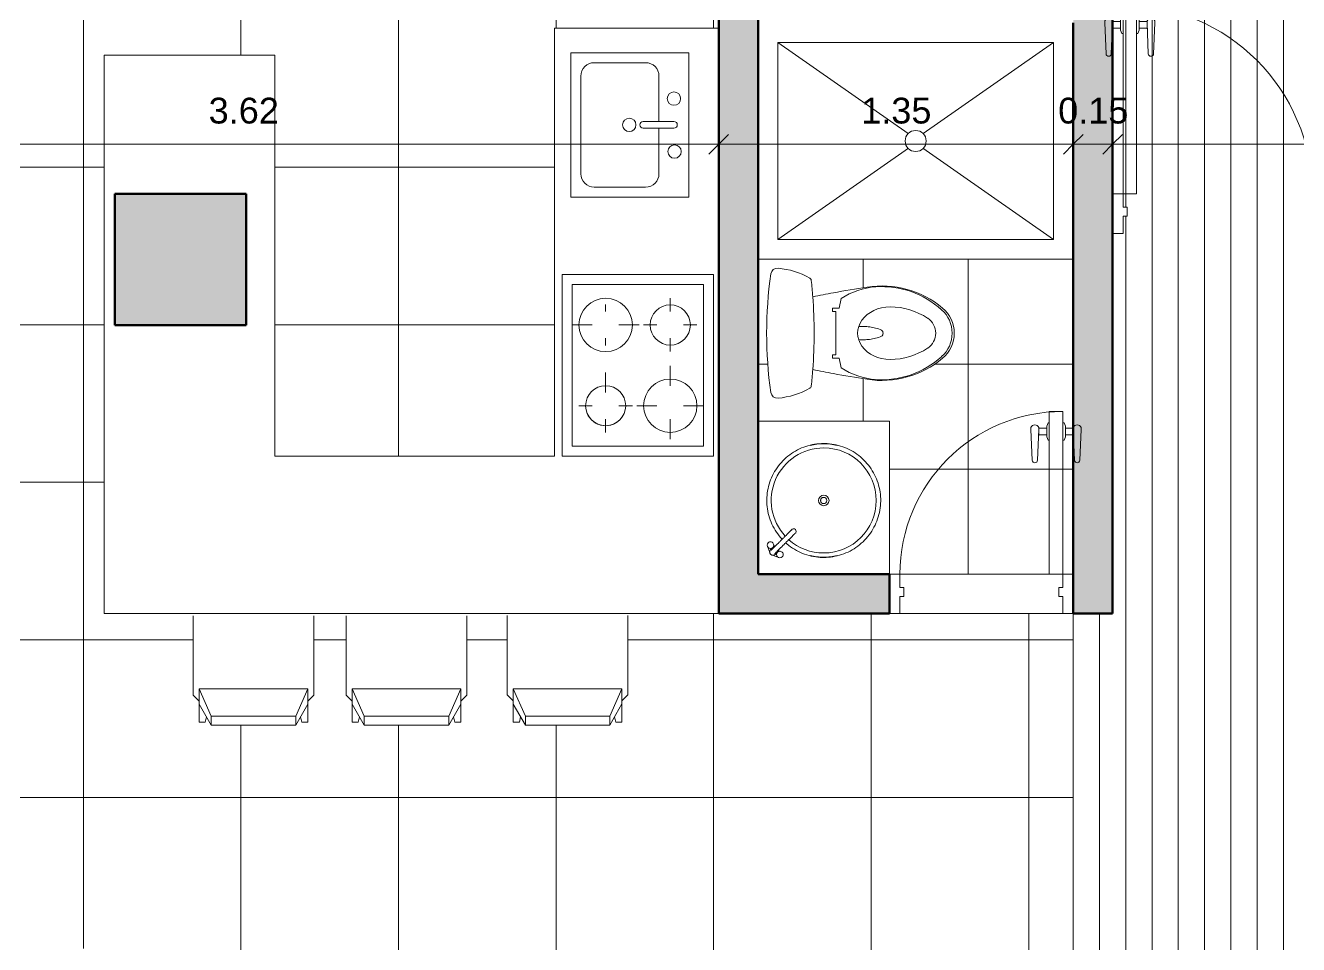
# Model space of a CAD drawing. Header units: metres. Extents: x 11 to 152, y 1 to 34.
# Drawn here: x 90.795 to 95.643, y 18.46 to 21.96 of the extents above; entities that cross this region are included whole.
import ezdxf

# ---------------------------------------------------------------- set-up
doc = ezdxf.new("R2010")
doc.units = ezdxf.units.M
for name, color, linetype, lineweight in [('A-ANNO-DIMS', 211, 'Continuous', 9), ('A-ANNO-DIMS-100', 211, 'Continuous', 9), ('A-DETL-GENF', 92, 'Continuous', 9), ('A-DOOR', 31, 'Continuous', 9), ('A-DOOR-1', 31, 'Continuous', 18), ('A-FLOR', 192, 'Continuous', 9), ('A-FLOR-PATT', 8, 'Continuous', 9), ('A-WALL-1', 113, 'Continuous', 50), ('A-WALL-PATT-1', 111, 'Continuous', 9), ('G-IMPT', 8, 'Continuous', 9), ('I-FURN', 30, 'Continuous', 9), ('P-SANR-FIXT', 6, 'Continuous', 9), ('Q-SPCQ', 91, 'Continuous', 9), ('S-COLS', 52, 'Continuous', 9), ('S-COLS-1', 52, 'Continuous', 100)]:
    doc.layers.add(name, color=color, linetype=linetype, lineweight=lineweight)
doc.styles.add('Arial_1', font='Arial.ttf', dxfattribs={"height": 0.098353})
doc.dimstyles.new('Cota_1_25', dxfattribs={"dimscale": 0.3048, "dimtxt": 0.1, "dimasz": 0.246063, "dimexe": 0, "dimexo": 0.0625, "dimgap": 0.164042, "dimtad": 1, "dimrnd": 0.01, "dimzin": 0, "dimdsep": 46, "dimtxsty": 'Arial_1', "dimblk1": 'OBLIQUE', "dimblk2": 'OBLIQUE', "dimsah": 1, "dimcen": 0.09, "dimazin": 0, "dimtfac": 1, "dimtdec": 4, "dimtix": 1, "dimtmove": 0, "dimatfit": 3, "dimfxl": 0, "dimfxlon": 1, "dimtvp": 1, "dimtolj": 1, "dimtzin": 0, "dimarcsym": 2})

# ---------------------------------------------------------------- blocks, each defined once
blk = doc.blocks.new('M_Concrete-Square-Column - 500 x 500mm-1442238-2 Piso _Tipo_')
at = {"layer": 'S-COLS'}
blk.add_hatch(color=256, dxfattribs=at).paths.add_polyline_path([(0.25, 0.25), (-0.25, 0.25), (-0.25, -0.25), (0.25, -0.25), (0.25, -0.1299)], flags=0)
at = {"layer": 'S-COLS-1'}
for p, q in [((-0.25, 0.25), (0.25, 0.25)), ((-0.25, -0.25), (-0.25, 0.25)), ((0.25, 0.25), (0.25, -0.25)), ((0.25, -0.25), (-0.25, -0.25))]:
    blk.add_line(p, q, dxfattribs=at)
blk = doc.blocks.new('EA-Sencilla abisagrada - 80 x 210-1204422-2 Piso _Tipo_')
at = {"layer": 'A-DETL-GENF'}
for p, q in [((0.244, -0.6091), (0.239, -0.7263)), ((0.269, -0.7263), (0.264, -0.6091)), ((0.4, -0.7263), (0.405, -0.6091)), ((0.425, -0.6091), (0.43, -0.7263)), ((0.239, -0.7338), (0.239, -0.7263)), ((0.269, -0.7038), (0.269, -0.7338)), ((0.299, -0.7063), (0.269, -0.7063)), ((0.299, -0.6988), (0.304, -0.6863)), ((0.299, -0.7388), (0.299, -0.6988)), ((0.304, -0.6863), (0.309, -0.6863)), ((0.309, -0.7513), (0.309, -0.6863)), ((0.365, -0.6863), (0.36, -0.6863)), ((0.36, -0.7513), (0.36, -0.6863)), ((0.37, -0.6988), (0.365, -0.6863)), ((0.37, -0.7388), (0.37, -0.6988)), ((0.37, -0.7063), (0.4, -0.7063)), ((0.4, -0.7038), (0.4, -0.7338)), ((0.43, -0.7338), (0.43, -0.7263)), ((0.269, -0.7313), (0.299, -0.7313)), ((0.299, -0.7388), (0.304, -0.7513)), ((0.309, -0.7513), (0.304, -0.7513)), ((0.36, -0.7513), (0.365, -0.7513)), ((0.37, -0.7388), (0.365, -0.7513)), ((0.4, -0.7313), (0.37, -0.7313))]:
    blk.add_line(p, q, dxfattribs=at)
for centre, radius, start, end in [((0.254, -0.6095), 0.01, 2.4476, 177.5524), ((0.415, -0.6095), 0.01, 2.4476, 177.5524), ((0.254, -0.7276), 0.0162, 202.6199, 337.3801), ((0.415, -0.7276), 0.0162, 202.6199, 337.3801)]:
    blk.add_arc(centre, radius, start, end, dxfattribs=at)
at = {"layer": 'A-DOOR'}
blk.add_arc((0.36, -0.075), 0.72, 180, 270, dxfattribs=at)
at = {"layer": 'A-DOOR-1'}
for p, q in [((-0.4, 0.075), (-0.36, 0.075)), ((-0.36, 0.075), (-0.36, 0.01)), ((0.36, 0.075), (0.4, 0.075)), ((0.36, 0.01), (0.36, 0.075)), ((-0.36, 0.01), (-0.345, 0.01)), ((-0.345, 0.01), (-0.345, -0.025)), ((0.345, 0.01), (0.36, 0.01)), ((0.345, -0.025), (0.345, 0.01)), ((-0.36, -0.025), (-0.36, -0.075)), ((-0.345, -0.025), (-0.36, -0.025)), ((0.36, -0.025), (0.345, -0.025)), ((0.36, -0.075), (0.36, -0.025)), ((-0.36, -0.075), (-0.4, -0.075)), ((0.309, -0.075), (0.309, -0.795)), ((0.36, -0.075), (0.309, -0.075)), ((0.36, -0.075), (0.36, -0.795)), ((0.4, -0.075), (0.36, -0.075)), ((0.36, -0.795), (0.309, -0.795))]:
    blk.add_line(p, q, dxfattribs=at)
blk = doc.blocks.new('EA-Sencilla abisagrada - 70 x 210-1204206-2 Piso _Tipo_')
at = {"layer": 'A-DETL-GENF'}
for p, q in [((0.189, 0.6338), (0.189, 0.6263)), ((0.219, 0.6038), (0.219, 0.6338)), ((0.219, 0.6313), (0.249, 0.6313)), ((0.249, 0.6388), (0.254, 0.6513)), ((0.249, 0.6388), (0.249, 0.5988)), ((0.259, 0.6513), (0.254, 0.6513)), ((0.259, 0.6513), (0.259, 0.5863)), ((0.31, 0.6513), (0.315, 0.6513)), ((0.31, 0.6513), (0.31, 0.5863)), ((0.32, 0.6388), (0.315, 0.6513)), ((0.32, 0.6388), (0.32, 0.5988)), ((0.35, 0.6313), (0.32, 0.6313)), ((0.35, 0.6038), (0.35, 0.6338)), ((0.38, 0.6338), (0.38, 0.6263)), ((0.194, 0.5091), (0.189, 0.6263)), ((0.219, 0.6263), (0.214, 0.5091)), ((0.249, 0.6063), (0.219, 0.6063)), ((0.249, 0.5988), (0.254, 0.5863)), ((0.254, 0.5863), (0.259, 0.5863)), ((0.315, 0.5863), (0.31, 0.5863)), ((0.32, 0.5988), (0.315, 0.5863)), ((0.32, 0.6063), (0.35, 0.6063)), ((0.35, 0.6263), (0.355, 0.5091)), ((0.375, 0.5091), (0.38, 0.6263))]:
    blk.add_line(p, q, dxfattribs=at)
for centre, radius, start, end in [((0.204, 0.6276), 0.0162, 22.6199, 157.3801), ((0.365, 0.6276), 0.0162, 22.6199, 157.3801), ((0.204, 0.5095), 0.01, 182.4476, 357.5524), ((0.365, 0.5095), 0.01, 182.4476, 357.5524)]:
    blk.add_arc(centre, radius, start, end, dxfattribs=at)
at = {"layer": 'A-DOOR'}
blk.add_arc((0.31, 0.075), 0.62, 90, 180, dxfattribs=at)
at = {"layer": 'A-DOOR-1'}
for p, q in [((0.259, 0.075), (0.259, 0.695)), ((0.31, 0.695), (0.259, 0.695)), ((0.31, 0.075), (0.31, 0.695)), ((-0.31, 0.075), (-0.35, 0.075)), ((-0.31, 0.025), (-0.31, 0.075)), ((0.31, 0.075), (0.259, 0.075)), ((0.35, 0.075), (0.31, 0.075)), ((0.31, 0.075), (0.31, 0.025)), ((-0.295, 0.025), (-0.31, 0.025)), ((-0.295, -0.01), (-0.295, 0.025)), ((0.31, 0.025), (0.295, 0.025)), ((0.295, 0.025), (0.295, -0.01)), ((-0.31, -0.075), (-0.31, -0.01)), ((-0.31, -0.01), (-0.295, -0.01)), ((0.295, -0.01), (0.31, -0.01)), ((0.31, -0.01), (0.31, -0.075)), ((-0.35, -0.075), (-0.31, -0.075)), ((0.31, -0.075), (0.35, -0.075))]:
    blk.add_line(p, q, dxfattribs=at)
blk = doc.blocks.new('somk cocina - 450 x 49-1217733-2 Piso _Tipo_')
at = {"layer": 'P-SANR-FIXT'}
for p, q in [((0.2907, 0.2273), (-0.2593, 0.2273)), ((-0.2593, 0.2273), (-0.2593, -0.2227)), ((0.2907, -0.2227), (0.2907, 0.2273)), ((0.003, 0.1702), (0.003, 0.0531)), ((0.0284, 0.1702), (0.0284, 0.0531)), ((0.003, 0.113), (-0.1704, 0.113)), ((0.2018, 0.113), (0.0284, 0.113)), ((-0.2212, 0.0622), (-0.2212, -0.1338)), ((0.2526, -0.1338), (0.2526, 0.0622)), ((-0.1704, -0.1846), (0.2018, -0.1846)), ((-0.2593, -0.2227), (0.2907, -0.2227))]:
    blk.add_line(p, q, dxfattribs=at)
for centre, radius, start, end in [((-0.0843, 0.1702), 0.0254, 360, 180), ((0.1173, 0.1723), 0.0254, 360, 180), ((-0.0843, 0.1702), 0.0254, 180, 360), ((0.0157, 0.1702), 0.0127, 360, 180), ((0.1173, 0.1723), 0.0254, 180, 0), ((-0.1704, 0.0622), 0.0508, 90, 180), ((0.2018, 0.0622), 0.0508, 360, 90), ((0.0157, 0.0531), 0.0127, 180, 0), ((0.0157, 0), 0.0254, 360, 180), ((0.0157, 0), 0.0254, 180, 0), ((-0.1704, -0.1338), 0.0508, 180, 270), ((0.2018, -0.1338), 0.0508, 270, 0)]:
    blk.add_arc(centre, radius, start, end, dxfattribs=at)
blk = doc.blocks.new('mesa10 - mesa001-1825775-2 Piso _Tipo_')
at = {"layer": 'I-FURN'}
for p, q in [((44.7449, 21.9499), (44.1199, 21.9499)), ((44.1199, 21.9499), (44.1199, 20.32)), ((43.0549, 21.8471), (42.4049, 21.8471)), ((42.4049, 21.8471), (42.4049, 19.72)), ((43.0549, 20.32), (43.0549, 21.8471)), ((44.1199, 20.32), (43.0549, 20.32)), ((42.4049, 19.72), (44.7449, 19.72))]:
    blk.add_line(p, q, dxfattribs=at)
blk = doc.blocks.new('Seating16 - 12ZSTG16_dwg-1222578-2 Piso _Tipo_')
at = {"layer": 'G-IMPT'}
for p, q in [((-0.5745, 0.1609), (-0.4941, 0.2068)), ((-0.5745, 0.1609), (-0.4941, 0.2068)), ((-0.4941, 0.2068), (-0.563, 0.2068)), ((-0.563, 0.2068), (-0.563, 0.1838)), ((-0.5401, 0.1609), (-0.4366, 0.2068)), ((-0.5401, 0.1609), (-0.4366, 0.2068)), ((-0.4366, 0.2068), (-0.4941, 0.2068)), ((-0.4826, 0.2068), (-0.4596, 0.2298)), ((-0.4596, 0.2298), (-0.4826, 0.2068)), ((-0.4596, 0.2298), (-0.1576, 0.2298)), ((-0.1576, 0.2298), (-0.4596, 0.2298)), ((-0.4366, 0.2068), (-0.4366, -0.2068)), ((-0.5745, -0.1609), (-0.5745, 0.1609)), ((-0.5745, 0.1609), (-0.5401, 0.1609)), ((-0.5745, -0.1609), (-0.5745, 0.1609)), ((-0.5401, 0.1609), (-0.5745, 0.1609)), ((-0.543, 0.1789), (-0.563, 0.1838)), ((-0.5401, -0.1609), (-0.5401, 0.1609)), ((-0.5401, 0.1609), (-0.5401, -0.1609)), ((-0.5745, -0.1609), (-0.5401, -0.1609)), ((-0.5745, -0.1609), (-0.4941, -0.2068)), ((-0.5401, -0.1609), (-0.5745, -0.1609)), ((-0.5745, -0.1609), (-0.4941, -0.2068)), ((-0.543, -0.1789), (-0.563, -0.1838)), ((-0.563, -0.1838), (-0.563, -0.2068)), ((-0.5401, -0.1609), (-0.4366, -0.2068)), ((-0.5401, -0.1609), (-0.4366, -0.2068)), ((-0.4941, -0.2068), (-0.563, -0.2068)), ((-0.4366, -0.2068), (-0.4941, -0.2068)), ((-0.4596, -0.2298), (-0.4826, -0.2068)), ((-0.4596, -0.2298), (-0.4826, -0.2068)), ((-0.4596, -0.2298), (-0.1576, -0.2298)), ((-0.1576, -0.2298), (-0.4596, -0.2298))]:
    blk.add_line(p, q, dxfattribs=at)
blk = doc.blocks.new('Seating16 - Seating16-1234238-2 Piso _Tipo_')
blk.add_blockref('Seating16 - 12ZSTG16_dwg-1222578-2 Piso _Tipo_', (0, 0))
blk = doc.blocks.new('mesa96 - mesa001-1826121-2 Piso _Tipo_')
at = {"layer": 'I-FURN'}
h = blk.add_hatch(dxfattribs=at)
h.set_pattern_fill('FP_42', color=256, style=0, pattern_type=2)
h.set_pattern_definition([(226.11, (41.785, 15.092), (0.05405041, -0.0519957), [])])
h.paths.add_polyline_path([(0.4336, -0.9747), (-0.8489, -2.3079), (-0.4165, -2.7239), (0.866, -1.3907), (0.5849, -1.1202)], flags=0)
blk.add_line((0.4336, -0.9747), (-0.8489, -2.3079), dxfattribs=at)
blk = doc.blocks.new('estufa Top-4 Unit 2 - 915 x 500mm-660476-2 Piso _Tipo_')
at = {"layer": 'Q-SPCQ'}
for p, q in [((-0.3456, -0.2881), (-0.3456, 0.2881)), ((-0.3456, 0.2881), (0.3456, 0.2881)), ((-0.3075, -0.25), (-0.3075, 0.25)), ((-0.3075, 0.25), (0.3075, 0.25)), ((0.15375, 0.1738), (0.15375, 0.25)), ((0.3075, 0.25), (0.3075, -0.25)), ((0.3456, 0.2881), (0.3456, -0.2881)), ((-0.15375, 0.1738), (-0.15375, 0.2246)), ((-0.20455, 0.123), (-0.25535, 0.123)), ((-0.10295, 0.123), (-0.05215, 0.123)), ((0.07755, 0.123), (0.00135, 0.123)), ((0.20455, 0.123), (0.28075, 0.123)), ((-0.15375, 0.0722), (-0.15375, 0.0214)), ((0.15375, 0.0722), (0.15375, -0.004)), ((-0.15375, -0.0722), (-0.15375, 0.00415)), ((0.15375, -0.0722), (0.15375, -0.0214)), ((-0.20455, -0.123), (-0.2313, -0.123)), ((-0.10295, -0.123), (-0.0762, -0.123)), ((0.10295, -0.123), (0.02675, -0.123)), ((0.20455, -0.123), (0.25535, -0.123)), ((-0.15375, -0.1738), (-0.15375, -0.25)), ((0.15375, -0.1738), (0.15375, -0.2246)), ((0.3456, -0.2881), (-0.3456, -0.2881)), ((0.3075, -0.25), (-0.3075, -0.25))]:
    blk.add_line(p, q, dxfattribs=at)
for centre, radius, start, end in [((-0.15375, 0.123), 0.07659, 360, 180), ((-0.15375, 0.123), 0.07659, 360, 180), ((0.15375, 0.123), 0.1016, 360, 180), ((0.15375, 0.123), 0.1016, 360, 180), ((-0.15375, 0.123), 0.07659, 180, 360), ((-0.15375, 0.123), 0.07659, 180, 360), ((0.15375, 0.123), 0.1016, 180, 0), ((0.15375, 0.123), 0.1016, 180, 360), ((-0.15375, -0.123), 0.1016, 360, 180), ((0.15375, -0.123), 0.0762, 90, 270), ((0.15375, -0.123), 0.0762, 360, 180), ((0.15375, -0.123), 0.0762, 270, 90), ((-0.15375, -0.123), 0.1016, 180, 360), ((0.15375, -0.123), 0.0762, 180, 360)]:
    blk.add_arc(centre, radius, start, end, dxfattribs=at)
blk = doc.blocks.new('Basin Slab-Round-1Bowl - 550 x 500-1810510-2 Piso _Tipo_')
at = {"layer": 'P-SANR-FIXT'}
for p, q in [((0.5803, 0.575), (-0.0023, 0.575)), ((-0.0023, 0.575), (-0.0023, 0.075)), ((0.4926, 0.1585), (0.4894, 0.1497)), ((0.5077, 0.1303), (0.515, 0.1504)), ((0.477, 0.1376), (0.4686, 0.1346)), ((0.4767, 0.1121), (0.4969, 0.1195))]:
    blk.add_line(p, q, dxfattribs=at)
at = {"layer": 'P-SANR-FIXT', "flags": 128}
for points in [[(0.5161, 0.325), (0.5159, 0.3337), (0.5154, 0.3423), (0.5145, 0.351), (0.5133, 0.3596), (0.5118, 0.3681), (0.5099, 0.3766), (0.5076, 0.385), (0.5051, 0.3932), (0.5022, 0.4014), (0.499, 0.4095), (0.4954, 0.4174), (0.4916, 0.4252), (0.4874, 0.4328), (0.483, 0.4402), (0.4782, 0.4475), (0.4732, 0.4546), (0.4678, 0.4614), (0.4622, 0.4681), (0.4564, 0.4745), (0.4503, 0.4806), (0.4439, 0.4865), (0.4374, 0.4922), (0.4306, 0.4976), (0.4236, 0.5027), (0.4164, 0.5076), (0.409, 0.5121), (0.4014, 0.5163), (0.3937, 0.5203), (0.3858, 0.5239), (0.3778, 0.5272), (0.3696, 0.5302), (0.3613, 0.5328), (0.353, 0.5352), (0.3445, 0.5371), (0.336, 0.5388), (0.3274, 0.5401), (0.3188, 0.5411), (0.3102, 0.5417), (0.3015, 0.5419), (0.2928, 0.5419), (0.2841, 0.5414), (0.2755, 0.5407), (0.2669, 0.5395), (0.2583, 0.5381), (0.2499, 0.5363), (0.2414, 0.5341), (0.2331, 0.5317), (0.2249, 0.5289), (0.2168, 0.5257), (0.2089, 0.5223), (0.201, 0.5185), (0.1934, 0.5144), (0.1859, 0.51), (0.1786, 0.5054), (0.1715, 0.5004), (0.1646, 0.4952), (0.1579, 0.4896), (0.1514, 0.4839), (0.1452, 0.4778), (0.1392, 0.4715), (0.1334, 0.465), (0.128, 0.4583), (0.1228, 0.4513), (0.1179, 0.4442), (0.1132, 0.4368), (0.1089, 0.4293), (0.1049, 0.4216), (0.1012, 0.4138), (0.0978, 0.4058), (0.0947, 0.3977), (0.092, 0.3894), (0.0896, 0.3811), (0.0875, 0.3727), (0.0858, 0.3642), (0.0844, 0.3556), (0.0833, 0.347), (0.0826, 0.3384), (0.0823, 0.3297), (0.0822, 0.325)], [(0.0822, 0.325), (0.0824, 0.3163), (0.0829, 0.3077), (0.0838, 0.299), (0.085, 0.2904), (0.0865, 0.2819), (0.0884, 0.2734), (0.0907, 0.265), (0.0932, 0.2568), (0.0961, 0.2486), (0.0993, 0.2405), (0.1029, 0.2326), (0.1067, 0.2248), (0.1109, 0.2172), (0.1153, 0.2098), (0.1201, 0.2025), (0.1251, 0.1954), (0.1305, 0.1886), (0.136, 0.1819), (0.1419, 0.1755), (0.148, 0.1694), (0.1543, 0.1635), (0.1609, 0.1578), (0.1677, 0.1524), (0.1747, 0.1473), (0.1819, 0.1424), (0.1893, 0.1379), (0.1969, 0.1337), (0.2046, 0.1297), (0.2125, 0.1261), (0.2205, 0.1228), (0.2287, 0.1198), (0.2369, 0.1172), (0.2453, 0.1148), (0.2538, 0.1129), (0.2623, 0.1112), (0.2709, 0.1099), (0.2795, 0.1089), (0.2881, 0.1083), (0.2968, 0.1081), (0.3055, 0.1081), (0.3141, 0.1086), (0.3228, 0.1093), (0.3314, 0.1105), (0.3399, 0.1119), (0.3484, 0.1137), (0.3568, 0.1159), (0.3652, 0.1183), (0.3734, 0.1211), (0.3815, 0.1243), (0.3894, 0.1277), (0.3972, 0.1315), (0.4049, 0.1356), (0.4124, 0.14), (0.4197, 0.1446), (0.4268, 0.1496), (0.4337, 0.1548), (0.4404, 0.1604), (0.4469, 0.1661)], [(0.46, 0.1794), (0.4649, 0.185), (0.4703, 0.1917), (0.4755, 0.1987), (0.4804, 0.2058), (0.485, 0.2132), (0.4894, 0.2207), (0.4934, 0.2284), (0.4971, 0.2362), (0.5005, 0.2442), (0.5036, 0.2523), (0.5063, 0.2606), (0.5087, 0.2689), (0.5108, 0.2773), (0.5125, 0.2858), (0.5139, 0.2944), (0.515, 0.303), (0.5157, 0.3116), (0.516, 0.3203), (0.5161, 0.325)], [(0.41, 0.2034), (0.41, 0.2034), (0.4101, 0.2033), (0.4102, 0.2031), (0.4105, 0.2029), (0.4107, 0.2026), (0.4111, 0.2023), (0.4115, 0.2019), (0.412, 0.2014), (0.4125, 0.2009), (0.4131, 0.2003), (0.4137, 0.1997), (0.4144, 0.199), (0.4151, 0.1982), (0.4159, 0.1974), (0.4168, 0.1965), (0.4177, 0.1956), (0.4187, 0.1947), (0.4197, 0.1937), (0.4207, 0.1926), (0.4218, 0.1915), (0.423, 0.1904), (0.4242, 0.1892), (0.4254, 0.1879), (0.4267, 0.1867), (0.428, 0.1854), (0.4293, 0.184), (0.4307, 0.1827), (0.4321, 0.1813), (0.4335, 0.1798), (0.4349, 0.1784), (0.4364, 0.1769), (0.4379, 0.1754), (0.4394, 0.1739), (0.4409, 0.1724), (0.4425, 0.1709), (0.444, 0.1693), (0.4456, 0.1678), (0.4472, 0.1662), (0.4487, 0.1646), (0.4503, 0.1631), (0.4519, 0.1615), (0.4534, 0.1599), (0.455, 0.1584), (0.4565, 0.1568), (0.4581, 0.1553), (0.4596, 0.1538), (0.4611, 0.1523), (0.4626, 0.1508), (0.464, 0.1493), (0.4655, 0.1479), (0.4669, 0.1465), (0.4683, 0.1451), (0.4696, 0.1437), (0.4709, 0.1424), (0.4722, 0.1411), (0.4735, 0.1399), (0.4747, 0.1387), (0.4758, 0.1375), (0.477, 0.1364), (0.478, 0.1353), (0.4791, 0.1343), (0.4801, 0.1333), (0.481, 0.1323), (0.4819, 0.1315), (0.4827, 0.1306), (0.4835, 0.1298), (0.4842, 0.1291), (0.4849, 0.1284), (0.4855, 0.1278), (0.4861, 0.1273), (0.4866, 0.1268), (0.487, 0.1263), (0.4874, 0.126), (0.4877, 0.1257), (0.4879, 0.1254), (0.4881, 0.1252), (0.4883, 0.1251), (0.4883, 0.125), (0.4883, 0.125)], [(0.5018, 0.1385), (0.5018, 0.1385), (0.5017, 0.1386), (0.5015, 0.1388), (0.5013, 0.139), (0.501, 0.1393), (0.5007, 0.1396), (0.5003, 0.14), (0.4998, 0.1405), (0.4993, 0.141), (0.4987, 0.1416), (0.4981, 0.1422), (0.4974, 0.1429), (0.4966, 0.1437), (0.4958, 0.1445), (0.495, 0.1453), (0.4941, 0.1462), (0.4931, 0.1472), (0.4921, 0.1482), (0.491, 0.1493), (0.4899, 0.1504), (0.4888, 0.1515), (0.4876, 0.1527), (0.4864, 0.1539), (0.4851, 0.1552), (0.4838, 0.1565), (0.4825, 0.1578), (0.4811, 0.1592), (0.4797, 0.1606), (0.4783, 0.162), (0.4768, 0.1635), (0.4753, 0.1649), (0.4739, 0.1664), (0.4723, 0.1679), (0.4708, 0.1695), (0.4693, 0.171), (0.4677, 0.1726), (0.4662, 0.1741), (0.4646, 0.1757), (0.463, 0.1772), (0.4615, 0.1788), (0.4599, 0.1804), (0.4583, 0.1819), (0.4568, 0.1835), (0.4552, 0.185), (0.4537, 0.1866), (0.4522, 0.1881), (0.4507, 0.1896), (0.4492, 0.1911), (0.4477, 0.1925), (0.4463, 0.194), (0.4449, 0.1954), (0.4435, 0.1968), (0.4422, 0.1981), (0.4408, 0.1994), (0.4396, 0.2007), (0.4383, 0.202), (0.4371, 0.2032), (0.4359, 0.2044), (0.4348, 0.2055), (0.4337, 0.2066), (0.4327, 0.2076), (0.4317, 0.2086), (0.4308, 0.2095), (0.4299, 0.2104), (0.429, 0.2113), (0.4283, 0.212), (0.4275, 0.2128), (0.4269, 0.2134), (0.4263, 0.214), (0.4257, 0.2146), (0.4252, 0.2151), (0.4248, 0.2155), (0.4244, 0.2159), (0.4241, 0.2162), (0.4238, 0.2165), (0.4236, 0.2167), (0.4235, 0.2168), (0.4234, 0.2168), (0.4234, 0.2169)]]:
    blk.add_lwpolyline(points, dxfattribs=at)
at = {"layer": 'P-SANR-FIXT'}
for centre, radius, start, end in [((0.2991, 0.325), 0.2, 360, 180), ((0.2991, 0.325), 0.2159, 166.1538, 180), ((0.2991, 0.325), 0.02, 360, 180), ((0.2991, 0.325), 0.2159, 0, 13.8462), ((0.2991, 0.325), 0.2159, 180, 193.8462), ((0.2991, 0.325), 0.2, 180, 312.9682), ((0.2991, 0.325), 0.02, 180, 360), ((0.2992, 0.3249), 0.012, 90, 179.747), ((0.2992, 0.3249), 0.012, 179.747, 270), ((0.2992, 0.3249), 0.012, 180, 193.9186), ((0.2992, 0.3249), 0.012, 198.6485, 208.0024), ((0.2992, 0.3249), 0.012, 213.4205, 222.17), ((0.2992, 0.3249), 0.012, 227.7366, 236.5173), ((0.2992, 0.3249), 0.012, 241.891, 251.3979), ((0.2992, 0.3249), 0.012, 255.9678, 270), ((0.2992, 0.3249), 0.012, 0.253, 90), ((0.2992, 0.3249), 0.012, 270, 0.253), ((0.2992, 0.3249), 0.012, 270, 284.0322), ((0.2992, 0.3249), 0.012, 303.4827, 312.2634), ((0.2992, 0.3249), 0.012, 317.83, 326.5795), ((0.2992, 0.3249), 0.012, 346.0814, 360), ((0.2991, 0.325), 0.2, 318.4615, 360), ((0.2991, 0.325), 0.2159, 346.1538, 360), ((0.4167, 0.2101), 0.00953, 135, 237.8571), ((0.4167, 0.2101), 0.00953, 32.1429, 135), ((0.5051, 0.158), 0.0127, 45, 225), ((0.5051, 0.158), 0.0127, 225, 45), ((0.4691, 0.122), 0.0127, 45, 225), ((0.4691, 0.122), 0.0127, 225, 45), ((0.4951, 0.1317), 0.0127, 181.9274, 225), ((0.4954, 0.1321), 0.0127, 185.9086, 276.7107), ((0.4951, 0.1317), 0.0127, 225, 45), ((0.4951, 0.1317), 0.0127, 45, 88.0726), ((0.4951, 0.1317), 0.0127, 353.2893, 87.7631)]:
    blk.add_arc(centre, radius, start, end, dxfattribs=at)
blk = doc.blocks.new('EA santario - EA santario-1234229-2 Piso _Tipo_')
at = {"layer": 'P-SANR-FIXT'}
for p, q in [((-0.0952, 0.106), (-0.0952, 0.0806)), ((-0.0825, 0.106), (-0.0952, 0.106)), ((-0.0825, 0.0933), (-0.0825, 0.106)), ((0.0826, 0.106), (0.0826, 0.0933)), ((0.0953, 0.106), (0.0826, 0.106)), ((0.0953, 0.0806), (0.0953, 0.106)), ((-0.0952, 0.0806), (-0.1325, 0.074)), ((0.0826, 0.0933), (-0.0825, 0.0933)), ((0.1325, 0.074), (0.0953, 0.0806))]:
    blk.add_line(p, q, dxfattribs=at)
for centre, radius, start, end in [((-0.2222, 0.316), 0.0254, 98.1126, 185.1144), ((0, -1.2428), 1.6, 81.8874, 98.1126), ((0.2222, 0.316), 0.0254, 354.8856, 81.8874), ((0.0513, 0.3405), 0.3, 185.1144, 209.4383), ((-0.0513, 0.3405), 0.3, 330.5617, 354.8856), ((-0.1999, 0.1987), 0.0115, 209.4383, 263.7045), ((0, 2.0111), 1.8349, 263.7045, 265.6627), ((4.7641, -0.7998), 5.0001, 168.6826, 169.5968), ((0, 2.0111), 1.8349, 265.6627, 274.3373), ((0, 2.0111), 1.8349, 274.3373, 276.2955), ((-4.7641, -0.7998), 5.0001, 10.4032, 11.3174), ((0.1999, 0.1987), 0.0115, 276.2955, 330.5617), ((4.7641, -0.7998), 5.0001, 169.5968, 171.09), ((-4.7641, -0.7998), 5.0001, 8.91, 10.4032), ((0.1189, -0.0836), 0.2967, 147.929, 175.1418), ((-0.1189, -0.0836), 0.2967, 4.8582, 32.071), ((0.18, -0.0811), 0.36, 171.09, 220.019), ((-0.18, -0.0811), 0.36, 319.981, 8.91), ((0.1676, -0.0791), 0.345, 176.5685, 221.8401), ((0, -0.0716), 0.0147, 216.4562, 323.5438), ((-0.1676, -0.0791), 0.345, 318.1599, 3.4315), ((0.158, -0.1131), 0.258, 180, 213.6309), ((-0.158, -0.1131), 0.258, 326.3691, 360), ((0, -0.2182), 0.0683, 213.6309, 326.3691), ((0, -0.2322), 0.125, 220.0388, 319.9612), ((0, -0.2292), 0.12, 221.8401, 318.1599)]:
    blk.add_arc(centre, radius, start, end, dxfattribs=at)
blk.add_ellipse((0, -0.1131), major_axis=(0, 0.1238), ratio=0.807692, start_param=4.712389, end_param=7.853982, dxfattribs=at)
for points in [[(-0.0118, -0.0804), (-0.0148, -0.0728), (-0.0199, -0.0575), (-0.024, -0.0349), (-0.0254, -0.0133), (-0.0249, 0.0001), (-0.0243, 0.0065)], [(0.0249, 0.0062), (0.0254, -0.0001), (0.0258, -0.0135), (0.0243, -0.035), (0.02, -0.0576), (0.0149, -0.0728), (0.0118, -0.0804)]]:
    blk.add_open_spline(points, degree=3, dxfattribs=at)
blk = doc.blocks.new('M_Shower Stall-2D - ducha 1_20 2-1433838-2 Piso _Tipo_')
at = {"layer": 'P-SANR-FIXT'}
for p, q in [((0.075, 0.825), (0.5711, 0.4789)), ((0.075, 0.075), (0.075, 0.825)), ((0.075, 0.825), (1.125, 0.825)), ((1.125, 0.825), (0.6289, 0.4789)), ((1.125, 0.825), (1.125, 0.075)), ((0.5724, 0.4224), (0.075, 0.075)), ((0.6276, 0.4224), (1.125, 0.075)), ((1.125, 0.075), (0.075, 0.075)), ((1.2, 0), (0, 0))]:
    blk.add_line(p, q, dxfattribs=at)
for start, end in [(360, 180), (180, 360)]:
    blk.add_arc((0.6, 0.45), 0.04, start, end, dxfattribs=at)
blk = doc.blocks.new('DIMBLOCK233-2 Piso _Tipo_')
at = {"layer": 'A-ANNO-DIMS-100', "transparency": 16777216}
for p, q in [((89.815, 21.5073), (89.8525, 21.5448)), ((93.4349, 21.5073), (93.4724, 21.5448)), ((89.815, 21.5073), (89.7775, 21.4698)), ((89.815, 21.5073), (93.4349, 21.5073)), ((89.815, 21.5073), (89.815, 21.5073)), ((89.815, 21.5073), (89.815, 21.5073)), ((93.4349, 21.5073), (93.3974, 21.4698)), ((93.4349, 21.5073), (93.4349, 21.5073)), ((93.4349, 21.5073), (93.4349, 21.5073))]:
    blk.add_line(p, q, dxfattribs=at)
at = {"layer": 'A-ANNO-DIMS-100', "color": 0, "transparency": 16777216, "insert": (91.4926, 21.6849), "char_height": 0.09835, "width": 0.317538, "attachment_point": 1, "line_spacing_factor": 0.938532, "style": 'Arial_1'}
blk.add_mtext('3.62', dxfattribs=at)
blk = doc.blocks.new('_Oblique')
at = {"color": 0, "linetype": 'ByBlock', "lineweight": -2}
blk.add_line((-0.5, -0.5), (0.5, 0.5), dxfattribs=at)
blk = doc.blocks.new('DIMBLOCK234-2 Piso _Tipo_')
at = {"layer": 'A-ANNO-DIMS-100', "transparency": 16777216}
for p, q in [((93.4349, 21.5073), (93.4724, 21.5448)), ((94.7849, 21.5073), (94.8224, 21.5448)), ((93.4349, 21.5073), (93.3974, 21.4698)), ((93.4349, 21.5073), (94.7849, 21.5073)), ((93.4349, 21.5073), (93.4349, 21.5073)), ((93.4349, 21.5073), (93.4349, 21.5073)), ((94.7849, 21.5073), (94.7474, 21.4698)), ((94.7849, 21.5073), (94.7849, 21.5073)), ((94.7849, 21.5073), (94.7849, 21.5073))]:
    blk.add_line(p, q, dxfattribs=at)
at = {"layer": 'A-ANNO-DIMS-100', "color": 0, "transparency": 16777216, "insert": (93.9776, 21.6849), "char_height": 0.09835, "width": 0.317538, "attachment_point": 1, "line_spacing_factor": 0.938532, "style": 'Arial_1'}
blk.add_mtext('1.35', dxfattribs=at)
blk = doc.blocks.new('DIMBLOCK235-2 Piso _Tipo_')
at = {"layer": 'A-ANNO-DIMS-100', "transparency": 16777216}
for p, q in [((94.7849, 21.5073), (94.8224, 21.5448)), ((94.9349, 21.5073), (94.9724, 21.5448)), ((94.7849, 21.5073), (94.7474, 21.4698)), ((94.7849, 21.5073), (94.9349, 21.5073)), ((94.7849, 21.5073), (94.7849, 21.5073)), ((94.7849, 21.5073), (94.7849, 21.5073)), ((94.9349, 21.5073), (94.8974, 21.4698)), ((94.9349, 21.5073), (94.9349, 21.5073)), ((94.9349, 21.5073), (94.9349, 21.5073))]:
    blk.add_line(p, q, dxfattribs=at)
at = {"layer": 'A-ANNO-DIMS-100', "color": 0, "transparency": 16777216, "insert": (94.7276, 21.6849), "char_height": 0.09835, "width": 0.317538, "attachment_point": 1, "line_spacing_factor": 0.938532, "style": 'Arial_1'}
blk.add_mtext('0.15', dxfattribs=at)
blk = doc.blocks.new('DIMBLOCK236-2 Piso _Tipo_')
at = {"layer": 'A-ANNO-DIMS-100', "transparency": 16777216}
for p, q in [((94.9349, 21.5073), (94.9724, 21.5448)), ((100.9356, 21.5073), (100.9731, 21.5448)), ((94.9349, 21.5073), (94.8974, 21.4698)), ((94.9349, 21.5073), (100.9356, 21.5073)), ((94.9349, 21.5073), (94.9349, 21.5073)), ((94.9349, 21.5073), (94.9349, 21.5073)), ((100.9356, 21.5073), (100.8981, 21.4698)), ((100.9356, 21.5073), (100.9356, 21.5073)), ((100.9356, 21.5073), (100.9356, 21.5073))]:
    blk.add_line(p, q, dxfattribs=at)
at = {"layer": 'A-ANNO-DIMS-100', "color": 0, "transparency": 16777216, "insert": (97.8029, 21.6849), "char_height": 0.09835, "width": 0.317538, "attachment_point": 1, "line_spacing_factor": 0.938532, "style": 'Arial_1'}
blk.add_mtext('6.00', dxfattribs=at)

msp = doc.modelspace()

# ---------------------------------------------------------------- hatches: boundary and pattern name
at = {"layer": 'A-FLOR-PATT'}
h = msp.add_hatch(dxfattribs=at)
h.set_pattern_fill('FP_45', color=256, style=0, pattern_type=2)
h.set_pattern_definition([(270, (104.285, -11.138), (0.1, 6e-18), [])])
h.paths.add_polyline_path([(96.275, 15.6182), (98.4351, 15.6182), (98.4351, 15.9682), (98.7852, 15.9682), (98.7852, 16.2182), (98.9352, 16.2182), (98.9352, 18.2182), (95.6949, 18.2182), (95.6949, 18.2682), (95.6799, 18.2682), (95.6799, 18.3032), (95.6949, 18.3032), (95.6949, 18.3682), (95.7349, 18.3682), (95.7349, 18.4082), (95.7999, 18.4082), (95.7999, 18.4232), (95.8349, 18.4232), (95.8349, 18.4082), (95.8849, 18.4082), (95.8849, 18.3682), (98.7852, 18.3682), (98.7852, 18.8182), (98.9352, 18.8182), (98.9351, 20.8182), (98.4351, 20.8182), (98.4351, 21.1682), (96.4849, 21.1682), (96.4849, 19.1682), (95.8849, 19.1682), (95.8849, 19.1282), (95.8349, 19.1282), (95.8349, 19.1132), (95.7999, 19.1132), (95.7999, 19.1282), (95.7349, 19.1282), (95.7349, 21.1682), (95.6949, 21.1682), (95.6949, 21.2332), (95.6799, 21.2332), (95.6799, 21.2682), (95.6949, 21.2682), (95.6949, 21.3182), (98.9352, 21.3182), (98.9352, 20.9682), (100.9356, 20.9682), (100.9356, 24.62), (96.7852, 24.62), (96.7852, 22.37), (95.8349, 22.37), (95.8349, 22.52), (96.0352, 22.52), (96.0352, 24.02), (94.9349, 24.02), (94.9349, 21.3182), (94.9749, 21.3182), (94.9749, 21.2682), (94.9899, 21.2682), (94.9899, 21.2332), (94.9749, 21.2332), (94.9749, 21.1682), (94.9349, 21.1682), (94.9349, 19.72), (94.7849, 19.72), (94.7849, 18.3682), (94.9749, 18.3682), (94.9749, 18.3032), (94.9899, 18.3032), (94.9899, 18.2682), (94.9749, 18.2682), (94.9749, 18.2182), (94.9349, 18.2182), (94.9349, 17.4182), (95.5509, 17.4182), (95.5509, 15.6182), (95.9433, 15.6182)], flags=0)
h.paths.add_polyline_path([(96.5002, 15.6989), (96.5002, 17.5989), (97.4002, 17.5989), (97.4002, 15.6989)], flags=0)
h.paths.add_polyline_path([(97.867, 15.7066), (97.5186, 15.7066), (97.5054, 15.7084), (97.4932, 15.7134), (97.4826, 15.7215), (97.4746, 15.732), (97.4695, 15.7443), (97.4678, 15.7574), (97.4678, 16.1058), (97.4695, 16.119), (97.4746, 16.1312), (97.4826, 16.1418), (97.4932, 16.1498), (97.5054, 16.1549), (97.5186, 16.1566), (97.867, 16.1566), (97.8801, 16.1549), (97.8924, 16.1498), (97.9029, 16.1418), (97.911, 16.1312), (97.916, 16.119), (97.9178, 16.1058), (97.9178, 15.7574), (97.916, 15.7443), (97.911, 15.732), (97.9029, 15.7215), (97.8924, 15.7134), (97.8801, 15.7084)], flags=0)
h.paths.add_polyline_path([(96.0334, 15.7066), (96.0202, 15.7084), (96.008, 15.7134), (95.9954, 15.7242), (95.9894, 15.732), (95.9843, 15.7443), (95.9826, 15.7574), (95.9826, 16.1058), (95.9843, 16.119), (95.9894, 16.1312), (95.9974, 16.1418), (96.008, 16.1498), (96.0202, 16.1549), (96.0334, 16.1566), (96.3818, 16.1566), (96.3949, 16.1549), (96.4072, 16.1498), (96.4177, 16.1418), (96.4258, 16.1312), (96.4308, 16.119), (96.4326, 16.1058), (96.4326, 15.7574), (96.4308, 15.7443), (96.4258, 15.732), (96.4177, 15.7215), (96.4072, 15.7134), (96.3949, 15.7084), (96.3818, 15.7066), (96.275, 15.7066)], flags=0)
h.paths.add_polyline_path([(97.8002, 19.1471), (96.9002, 19.1471), (96.9002, 21.0471), (97.8002, 21.0471), (97.8002, 19.3532)], flags=0)
h.paths.add_polyline_path([(98.0996, 20.5894), (97.9186, 20.5894), (97.9054, 20.5911), (97.8932, 20.5962), (97.8826, 20.6043), (97.8746, 20.6148), (97.8695, 20.6271), (97.8678, 20.6402), (97.8678, 20.9886), (97.8695, 21.0017), (97.8746, 21.014), (97.8826, 21.0245), (97.8932, 21.0326), (97.9054, 21.0377), (97.9186, 21.0394), (98.267, 21.0394), (98.2801, 21.0377), (98.2924, 21.0326), (98.3029, 21.0245), (98.3109, 21.014), (98.316, 21.0017), (98.3178, 20.9886), (98.3178, 20.6402), (98.316, 20.6271), (98.3109, 20.6148), (98.3029, 20.6043), (98.2924, 20.5962), (98.2801, 20.5911), (98.2655, 20.5894), (98.1377, 20.5894)], flags=0)
h.paths.add_polyline_path([(97.4256, 22.6053), (97.4002, 22.6053), (97.4002, 24.5053), (98.8002, 24.5053), (98.8002, 22.6053), (98.63, 22.6053)], flags=0)
h.paths.add_polyline_path([(99.5379, 22.9311), (99.1843, 23.2847), (99.5379, 23.6382), (99.8914, 23.2847), (99.7462, 23.1394)], flags=0)
h.paths.add_polyline_path([(100.2128, 23.3849), (100.141, 23.4567), (100.105, 23.4208), (99.674, 23.8518), (99.7099, 23.8878), (99.6381, 23.9596), (100.2128, 24.5343), (100.7875, 23.9596), (100.2487, 23.4208)], flags=0)
h.paths.add_polyline_path([(99.2639, 24.0553), (98.9155, 24.0553), (98.9023, 24.057), (98.8901, 24.0621), (98.8796, 24.0702), (98.8715, 24.0807), (98.8664, 24.093), (98.8647, 24.1061), (98.8647, 24.4545), (98.8664, 24.4677), (98.8715, 24.4799), (98.8796, 24.4904), (98.8901, 24.4985), (98.9023, 24.5036), (98.9178, 24.5053), (99.2639, 24.5053), (99.277, 24.5036), (99.2893, 24.4985), (99.2998, 24.4904), (99.3079, 24.4799), (99.3129, 24.4677), (99.3147, 24.4545), (99.3147, 24.1061), (99.3129, 24.093), (99.3079, 24.0807), (99.2998, 24.0702), (99.2893, 24.0621), (99.277, 24.057)], flags=0)
h.paths.add_polyline_path([(97.2702, 24.0653), (96.9385, 24.066), (96.9303, 24.067), (96.9181, 24.0721), (96.9076, 24.0802), (96.8995, 24.0907), (96.8944, 24.103), (96.8927, 24.1161), (96.8927, 24.4645), (96.8944, 24.4777), (96.8995, 24.4899), (96.9076, 24.5004), (96.9181, 24.5085), (96.9303, 24.5136), (96.9435, 24.5153), (97.2919, 24.5153), (97.305, 24.5136), (97.318, 24.5079), (97.3278, 24.5004), (97.3359, 24.4899), (97.3409, 24.4777), (97.3427, 24.4645), (97.3427, 24.1161), (97.3409, 24.103), (97.3359, 24.0907), (97.3278, 24.0802), (97.3173, 24.0721), (97.305, 24.067), (97.2919, 24.0653)], flags=0)
h.paths.add_polyline_path([(98.9679, 24.9678), (100.9356, 24.9678), (100.9356, 24.97), (98.9352, 24.97), (98.9352, 24.9678)], flags=0)
h = msp.add_hatch(dxfattribs=at)
h.set_pattern_fill('FP_54', color=256, style=0, pattern_type=2)
h.set_pattern_definition([(90, (66.415, 11.22), (-0.6, 4e-17), []), (180, (66.415, 11.22), (-7e-17, -0.6), [])])
h.paths.add_polyline_path([(88.9263, 22.9203), (88.9263, 22.9962), (89.6121, 22.9962), (89.6121, 22.2878), (88.9263, 22.2878), (88.9263, 22.6167)], flags=0)
h.paths.add_polyline_path([(89.8214, 15.4682), (91.1449, 15.4682), (91.1449, 15.9682), (91.6449, 15.9682), (91.6449, 15.4682), (94.7849, 15.4682), (94.7849, 19.72), (93.0892, 19.72), (93.0892, 19.4104), (93.0663, 19.3875), (93.0663, 19.3071), (93.0433, 19.3071), (93.0383, 19.3271), (93.0203, 19.2956), (92.6986, 19.2956), (92.6806, 19.327), (92.6756, 19.307), (92.6526, 19.307), (92.6526, 19.3874), (92.6296, 19.4104), (92.6296, 19.72), (92.4761, 19.72), (92.476, 19.4102), (92.4531, 19.3873), (92.4531, 19.3069), (92.4302, 19.3069), (92.4252, 19.3268), (92.4072, 19.2954), (92.0854, 19.2953), (92.0675, 19.3268), (92.0625, 19.3068), (92.0395, 19.3068), (92.0395, 19.3872), (92.0165, 19.4102), (92.0164, 19.72), (91.893, 19.72), (91.893, 19.4102), (91.8701, 19.3873), (91.8701, 19.3069), (91.8471, 19.3069), (91.8421, 19.3268), (91.8242, 19.2954), (91.5024, 19.2953), (91.4843, 19.326), (91.4794, 19.3068), (91.4565, 19.3068), (91.4564, 19.3872), (91.4335, 19.4102), (91.4334, 19.72), (91.0949, 19.72), (91.0949, 21.8471), (91.7449, 21.8471), (91.7449, 20.32), (92.8099, 20.32), (92.8099, 21.9499), (93.4349, 21.9499), (93.4349, 23.07), (90.715, 23.07), (90.715, 23.22), (89.855, 23.22), (89.855, 23.155), (89.87, 23.155), (89.87, 23.12), (89.855, 23.12), (89.855, 23.07), (89.815, 23.07), (89.815, 21.67), (89.665, 21.67), (89.665, 23.07), (88.721, 23.07), (88.721, 22.47), (87.921, 22.47), (87.9211, 20.77), (89.665, 20.77), (89.665, 20.8083), (89.715, 20.8083), (89.715, 20.8233), (89.75, 20.8233), (89.75, 20.8083), (89.815, 20.8083), (89.815, 15.4682)], flags=0)
h.paths.add_polyline_path([(92.4855, 15.6438), (92.0791, 16.3477), (92.783, 16.7541), (92.8338, 16.6661), (92.8778, 16.6915), (93.1826, 16.1636), (93.1386, 16.1382), (93.1894, 16.0502), (92.6107, 15.7161)], flags=0)
h.paths.add_polyline_path([(93.8926, 15.819), (93.8926, 15.9206), (93.8418, 15.9206), (93.8418, 18.1558), (93.8926, 18.1558), (93.8926, 18.2574), (94.7054, 18.2574), (94.7054, 15.819)], flags=0)
h.paths.add_polyline_path([(93.214, 16.4573), (93.2008, 16.4585), (93.1826, 16.4644), (93.1759, 16.4675), (93.165, 16.4752), (93.1556, 16.4846), (93.148, 16.4954), (93.1424, 16.5075), (93.1386, 16.5249), (93.1378, 16.5335), (93.139, 17.6136), (93.1424, 17.6264), (93.148, 17.6384), (93.1593, 17.653), (93.165, 17.6587), (93.1759, 17.6663), (93.188, 17.6719), (93.2008, 17.6754), (93.214, 17.6765), (93.5828, 17.6754), (93.5957, 17.6719), (93.6077, 17.6663), (93.6211, 17.6562), (93.628, 17.6493), (93.6356, 17.6384), (93.6412, 17.6264), (93.6446, 17.6136), (93.6458, 17.6003), (93.6446, 16.5203), (93.6412, 16.5075), (93.6356, 16.4954), (93.628, 16.4846), (93.6186, 16.4752), (93.6077, 16.4675), (93.5957, 16.4619), (93.5828, 16.4585), (93.5696, 16.4573), (93.2893, 16.4573)], flags=0)
h.paths.add_polyline_path([(90.9597, 16.6366), (90.7393, 16.6366), (90.7213, 16.6681), (90.7163, 16.6481), (90.6933, 16.6481), (90.6933, 16.7286), (90.6703, 16.7515), (90.6703, 17.0927), (90.4427, 17.0927), (90.4427, 17.3112), (90.1407, 17.3112), (90.1177, 17.3342), (90.0372, 17.3342), (90.0372, 17.3572), (90.0572, 17.3622), (90.0258, 17.3802), (90.0258, 17.7019), (90.0572, 17.7199), (90.0372, 17.7249), (90.0372, 17.7479), (90.1177, 17.7479), (90.1407, 17.7709), (90.4427, 17.7709), (90.4427, 18.0077), (90.6703, 18.0077), (90.6703, 18.3306), (90.6933, 18.3535), (90.6933, 18.434), (90.7163, 18.434), (90.7213, 18.414), (90.7393, 18.4455), (91.061, 18.4455), (91.079, 18.414), (91.084, 18.434), (91.107, 18.434), (91.107, 18.3535), (91.13, 18.3306), (91.13, 18.0077), (91.3577, 18.0077), (91.3577, 17.7709), (91.6596, 17.7709), (91.6826, 17.7479), (91.7631, 17.7479), (91.7631, 17.7249), (91.7431, 17.7199), (91.7746, 17.7019), (91.7746, 17.3802), (91.7431, 17.3622), (91.7631, 17.3572), (91.7631, 17.3342), (91.6826, 17.3342), (91.6596, 17.3112), (91.3577, 17.3112), (91.3577, 17.0927), (91.13, 17.0927), (91.1289, 16.7505), (91.107, 16.7286), (91.107, 16.6481), (91.084, 16.6481), (91.079, 16.6681), (91.061, 16.6366), (90.9671, 16.6366)], flags=0)
h.paths.add_polyline_path([(92.783, 17.3222), (92.0791, 17.7286), (92.4855, 18.4325), (93.1894, 18.0261), (93.1386, 17.9381), (93.1826, 17.9127), (92.8778, 17.3848), (92.8338, 17.4102), (92.8191, 17.3848)], flags=0)
h.paths.add_polyline_path([(92.6471, 22.0258), (92.6471, 22.5481), (92.6089, 22.5488), (92.6089, 22.5501), (92.6074, 22.5506), (92.6069, 22.5513), (92.6081, 22.5541), (92.605, 22.5584), (92.6053, 22.5652), (92.6074, 22.5707), (92.6089, 22.5712), (92.6103, 22.5715), (92.6089, 22.5725), (92.6253, 22.5734), (92.6471, 22.5734), (92.6471, 22.5956), (92.6979, 22.5956), (92.6979, 22.6074), (92.6471, 22.6074), (92.6471, 22.6243), (92.6089, 22.625), (92.6089, 22.6263), (92.6074, 22.6268), (92.6069, 22.6275), (92.6081, 22.6303), (92.605, 22.6346), (92.6053, 22.6414), (92.6074, 22.6469), (92.6089, 22.6474), (92.6103, 22.6477), (92.6089, 22.6487), (92.6253, 22.6496), (92.6471, 22.6496), (92.6471, 22.6576), (92.6408, 22.6584), (92.6385, 22.6608), (92.6379, 22.6635), (92.6387, 22.9768), (92.6408, 22.979), (92.6438, 22.9798), (92.6471, 22.9798), (92.6471, 23.0053), (92.6979, 23.0053), (92.6979, 23.0258), (93.3474, 23.0258), (93.3474, 22.0258), (92.6979, 22.0258)], flags=0)
h = msp.add_hatch(dxfattribs=at)
h.set_pattern_fill('FP_57', color=256, style=0, pattern_type=2)
h.set_pattern_definition([(90, (67.185, 10.67), (-0.4, 2e-17), []), (180, (67.185, 10.67), (-5e-17, -0.4), [])])
h.paths.add_polyline_path([(94.1249, 19.87), (94.7849, 19.87), (94.7849, 21.07), (93.5849, 21.07), (93.5849, 20.4526), (94.0849, 20.4526), (94.0849, 19.87)], flags=0)
h.paths.add_polyline_path([(93.8409, 20.1406), (93.8434, 20.1425), (93.8409, 20.1406)], flags=0)
h.paths.add_polyline_path([(93.6608, 20.5406), (93.6544, 20.5408), (93.6483, 20.5427), (93.6414, 20.5474), (93.6383, 20.5506), (93.6341, 20.56), (93.6334, 20.5623), (93.6211, 20.6844), (93.6174, 20.7881), (93.6214, 20.9013), (93.6351, 21.0201), (93.6414, 21.0289), (93.6428, 21.0302), (93.6483, 21.0335), (93.6544, 21.0354), (93.6608, 21.0356), (93.7027, 21.0289), (93.7432, 21.0163), (93.7837, 20.9965), (93.7873, 20.9893), (93.7931, 20.9269), (93.8715, 20.9419), (93.9999, 20.9638), (94.0612, 20.9681), (94.1223, 20.9619), (94.1815, 20.9454), (94.237, 20.9191), (94.2872, 20.8838), (94.3083, 20.861), (94.3231, 20.8337), (94.3308, 20.8036), (94.3308, 20.7726), (94.3231, 20.7425), (94.3083, 20.7152), (94.2846, 20.6906), (94.237, 20.6571), (94.1815, 20.6308), (94.1223, 20.6143), (94.0612, 20.6081), (93.9999, 20.6124), (93.8715, 20.6343), (93.7931, 20.6493), (93.7873, 20.5869), (93.7837, 20.5797), (93.7815, 20.5781), (93.7432, 20.56), (93.7027, 20.5474)], flags=0)
at = {"layer": 'A-WALL-PATT-1'}
h = msp.add_hatch(color=256, dxfattribs=at)
h.paths.add_polyline_path([(93.4349, 19.87), (93.5849, 19.87), (93.5849, 23.22), (93.4349, 23.22), (93.4349, 19.9092)], flags=0)
h.paths.add_polyline_path([(93.4349, 23.72), (93.5849, 23.72), (93.5849, 24.62), (93.4349, 24.62), (93.4349, 23.9704)], flags=0)
msp.add_hatch(color=256, dxfattribs=at).paths.add_polyline_path([(94.7849, 19.87), (94.9349, 19.87), (94.9349, 22.52), (94.7849, 22.52), (94.7849, 20.3605)], flags=0)
h = msp.add_hatch(color=256, dxfattribs=at)
h.paths.add_polyline_path([(94.9349, 19.72), (94.9349, 19.87), (94.7849, 19.87), (94.7849, 19.72)], flags=0)
h.paths.add_polyline_path([(94.0849, 19.72), (94.0849, 19.87), (93.4349, 19.87), (93.4349, 19.72), (93.6211, 19.72)], flags=0)

# ---------------------------------------------------------------- linework, layer by layer
at = {"layer": 'A-FLOR'}
for p, q in [((94.7449, 19.87), (94.1249, 19.87)), ((94.1249, 19.72), (94.7449, 19.72)), ((94.7849, 19.72), (94.7849, 18.3682))]:
    msp.add_line(p, q, dxfattribs=at)
at = {"layer": 'A-WALL-1'}
for p, q in [((93.4349, 23.07), (93.4349, 19.72)), ((94.9349, 19.72), (94.9349, 22.52)), ((93.5849, 19.87), (93.5849, 22.37)), ((94.7849, 21.97), (94.7849, 19.72)), ((94.0849, 19.87), (93.5849, 19.87)), ((94.0849, 19.72), (94.0849, 19.87)), ((93.4349, 19.72), (94.0849, 19.72)), ((94.7849, 19.72), (94.9349, 19.72))]:
    msp.add_line(p, q, dxfattribs=at)

# ---------------------------------------------------------------- block references
at = {"layer": 'A-DOOR', "rotation": 180}
msp.add_blockref('EA-Sencilla abisagrada - 80 x 210-1204422-2 Piso _Tipo_', (95.3349, 21.2432), dxfattribs=at)
at = {"layer": 'A-DOOR'}
msp.add_blockref('EA-Sencilla abisagrada - 70 x 210-1204206-2 Piso _Tipo_', (94.4349, 19.795), dxfattribs=at)
at = {"layer": 'I-FURN'}
msp.add_blockref('mesa10 - mesa001-1825775-2 Piso _Tipo_', (48.69, 0), dxfattribs=at)
for name, p, rotation in [('mesa96 - mesa001-1826121-2 Piso _Tipo_', (97.4732, 18.9164), 223.890320631861), ('Seating16 - Seating16-1234238-2 Piso _Tipo_', (91.6632, 19.8698), 90.01042246073955), ('Seating16 - Seating16-1234238-2 Piso _Tipo_', (92.2462, 19.8698), 90.01042246073955), ('Seating16 - Seating16-1234238-2 Piso _Tipo_', (92.8594, 19.8701), 90.01042246073955)]:
    msp.add_blockref(name, p, dxfattribs=dict(at, rotation=rotation))
at = {"layer": 'P-SANR-FIXT'}
msp.add_blockref('M_Shower Stall-2D - ducha 1_20 2-1433838-2 Piso _Tipo_', (93.5849, 21.07), dxfattribs=at)
for name, p, rotation in [('somk cocina - 450 x 49-1217733-2 Piso _Tipo_', (93.0944, 21.597), 269.9999999999998), ('EA santario - EA santario-1234229-2 Piso _Tipo_', (93.9746, 20.7881), 89.99999999999955), ('Basin Slab-Round-1Bowl - 550 x 500-1810510-2 Piso _Tipo_', (93.5099, 20.4502), 269.9999999999999)]:
    msp.add_blockref(name, p, dxfattribs=dict(at, rotation=rotation))
at = {"layer": 'Q-SPCQ', "rotation": 269.9999999999998}
msp.add_blockref('estufa Top-4 Unit 2 - 915 x 500mm-660476-2 Piso _Tipo_', (93.1274, 20.6656), dxfattribs=at)
at = {"layer": 'S-COLS', "rotation": 180}
msp.add_blockref('M_Concrete-Square-Column - 500 x 500mm-1442238-2 Piso _Tipo_', (91.3851, 21.0682), dxfattribs=at)

# ---------------------------------------------------------------- dimensions: what is measured, and where the dimension line sits
at = {"layer": 'A-ANNO-DIMS'}
for base, p1, p2, override, picture, middle in [((93.4349, 21.5073), (89.815, 21.5073), (93.4349, 21.5073), {"dimpost": '<>', "dimfxl": 3.619948}, 'DIMBLOCK233-2 Piso _Tipo_', (91.625, 21.6075)), ((94.7849, 21.5073), (93.4349, 21.5073), (94.7849, 21.5073), {"dimpost": '<>', "dimfxl": 1.35}, 'DIMBLOCK234-2 Piso _Tipo_', (94.1099, 21.6075)), ((94.9349, 21.5073), (94.7849, 21.5073), (94.9349, 21.5073), {"dimpost": '<>', "dimfxl": 0.15}, 'DIMBLOCK235-2 Piso _Tipo_', (94.8599, 21.6075)), ((100.9356, 21.5073), (94.9349, 21.5073), (100.9356, 21.5073), {"dimpost": '<>', "dimfxl": 6.000637}, 'DIMBLOCK236-2 Piso _Tipo_', (97.9352, 21.6075))]:
    dim = msp.add_linear_dim(base=base, p1=p1, p2=p2, dimstyle='Cota_1_25', override=override, dxfattribs=at)
    dim.commit()
    dim.dimension.update_dxf_attribs({"geometry": picture, "text_midpoint": middle})

doc.saveas('drawing.dxf')
